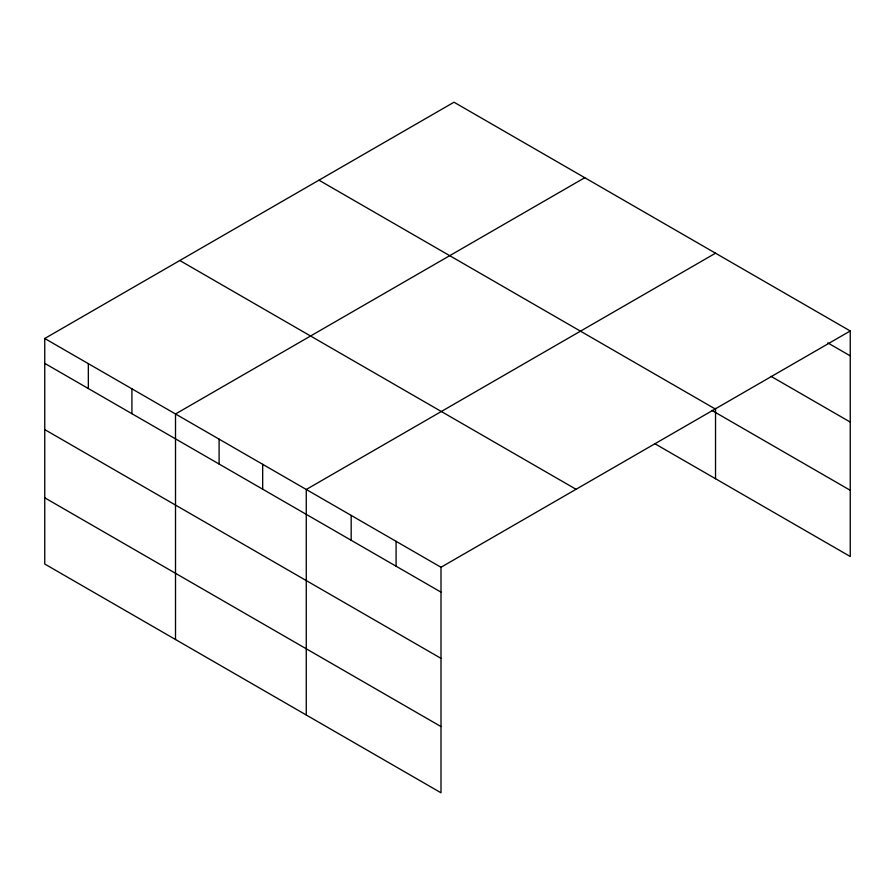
<?xml version="1.0" encoding="UTF-8"?>
<svg xmlns="http://www.w3.org/2000/svg" width="895" height="895" viewBox="0 0 895 895"><rect width="100%" height="100%" fill="white"/><g stroke="black" fill="none" stroke-linecap="round" stroke-linejoin="round"><path stroke-width="1.34" d="M44.75 338.489L441 567.262L441 792.791L44.75 564.018L44.75 338.489L454 102.209L850.25 330.982L850.25 556.511L654.983 443.775M584.771 177.702L175.509 413.982L175.509 639.511M715.53 253.195L306.269 489.475L306.269 715.015M441 567.262L850.25 330.982M827.797 342.897L850.25 355.863M771.065 376.359L850.25 422.071M318.956 180.175L715.194 408.948M711.894 410.413L850.25 490.292M179.805 260.512L576.044 489.285M44.75 363.37L441 592.143M44.75 429.589L441 658.362M44.75 497.81L441 726.572M715.53 408.344L715.53 478.724M396.093 541.33L396.093 566.211M351.176 515.408L351.176 540.289M262.683 464.315L262.683 489.196M219.096 439.143L219.096 464.035M131.923 388.822L131.923 413.703M88.336 363.65L88.336 388.531"/></g></svg>
